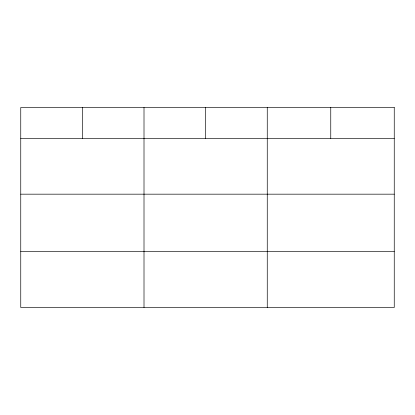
<?xml version="1.0" encoding="UTF-8"?>
<svg xmlns="http://www.w3.org/2000/svg" width="415" height="415" viewBox="0 0 415 415"><rect width="100%" height="100%" fill="white"/><g stroke="black" fill="none" stroke-linecap="round" stroke-linejoin="round"><path stroke-width="0.62" d="M20.75 138.366L394.25 138.366M20.75 194.173L394.25 194.173M20.75 251.677L394.25 251.677M330.755 107.511L330.755 138.366M267.26 107.511L267.26 307.489M205.632 107.511L205.632 138.366M144.005 107.511L144.005 307.489M82.378 107.511L82.378 138.366M394.25 107.511L20.75 107.511L20.75 307.489L394.25 307.489L394.25 107.511"/></g></svg>
